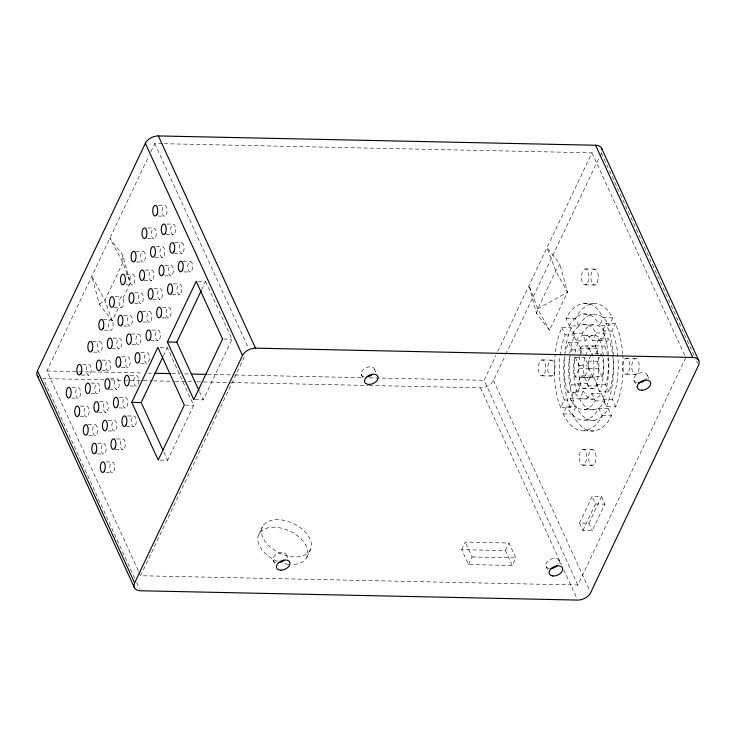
<?xml version="1.0" encoding="UTF-8"?>
<svg xmlns="http://www.w3.org/2000/svg" width="736" height="736" viewBox="0 0 736 736"><rect width="100%" height="100%" fill="white"/><g stroke="black" fill="none" stroke-linecap="round" stroke-linejoin="round"><path stroke-width="0.55" stroke-dasharray="3.68 2.76" d="M575.46 357.494L579.214 365.691L579.177 368.635L575.166 377.08L584.568 377.283L588.579 368.837L588.616 365.893L584.862 357.696L575.46 357.494L574.715 360.668A21.261 9.899 -88.8 0 0 575.101 376.878L575.166 377.08M592.71 356.298L591.808 353.4L601.211 353.602L602.407 357.466A21.261 9.899 -88.8 0 1 602.793 373.667L602.057 376.841L592.655 376.639L588.901 368.451L588.193 361.036L590.907 355.304M602.057 376.841L598.304 368.644L597.595 361.229L599.398 357.411M584.862 357.696L584.117 360.87A21.261 9.899 -88.8 0 0 584.504 377.071L584.568 377.283M592.655 376.639L593.391 373.465A21.261 9.899 -88.8 0 0 593.004 357.264M536.572 313.527L537.768 308.816L555.744 270.912L559.949 264.242L547.023 247.59L555.744 270.912L567.474 292.266L549.525 330.243L536.572 313.527L529.046 285.504L537.768 308.816L549.525 330.243M561.697 327.437L565.092 334.852L562.203 343.721A53.139 24.757 -88.8 0 0 563.022 396.732L564.3 399.988L560.74 407.505L570.142 407.698L573.703 400.182L572.424 396.934A53.139 24.757 -88.8 0 1 571.605 343.924L574.494 335.055L571.099 327.63L561.697 327.437L558.247 337.392A63.774 29.707 -88.8 0 0 555.303 353.013M622.803 354.807A63.774 29.707 -88.8 0 1 619.261 396.943L615.82 406.907L606.418 406.704L603.014 399.28L605.912 390.411A53.139 24.757 -88.8 0 0 605.093 337.401L602.508 330.85L606.114 323.242L615.517 323.444L619.151 333.233A63.774 29.707 -88.8 0 1 622.72 353.712M615.82 406.907L612.426 399.482L615.314 390.614A53.139 24.757 -88.8 0 0 614.496 337.603L611.91 331.053L615.517 323.444M579.894 355.258A31.887 14.858 -88.8 0 1 580.667 352.029L581.366 350.06L577.944 342.58L568.542 342.378L566.656 348.036A42.513 19.808 -88.8 0 0 565.57 353.16M577.944 342.58L576.058 348.238A42.513 19.808 -88.8 0 0 574.623 355.497M612.619 354.899A42.513 19.808 -88.8 0 1 610.852 386.299L608.976 391.957L599.573 391.754L601.45 386.096A42.513 19.808 -88.8 0 0 600.981 343.666L598.938 338.376L608.341 338.578L610.383 343.868A42.513 19.808 -88.8 0 1 612.481 353.85M571.099 327.63L567.649 337.594A63.774 29.707 -88.8 0 0 564.714 353.216M606.418 406.704L609.859 396.741A63.774 29.707 -88.8 0 0 609.748 333.031L606.114 323.242M568.542 342.378L571.964 349.858L571.265 351.826A31.887 14.858 -88.8 0 0 570.492 355.056M599.573 391.754L596.151 384.275L596.85 382.306A31.887 14.858 -88.8 0 0 597.006 350.437L595.369 345.892L598.938 338.376M608.976 391.957L605.553 384.477L606.252 382.508A31.887 14.858 -88.8 0 0 607.853 358.248M138.221 570.51L46.865 370.962L148.893 155.876M150.843 151.754L154.753 143.52L162.785 143.686M112.268 320.868L104.908 300.362L91.816 276.193L99.351 304.216L112.268 320.868L119.462 305.716L119.25 304.879A5.318 2.162 -84.9 0 1 120.032 298.457A5.318 2.162 -84.9 0 1 122.728 297.546L123.142 298.384A5.318 2.475 -88.8 0 1 123.05 305.9A5.318 2.475 -88.8 0 1 119.545 305.964L119.462 305.716M123.032 298.19L130.254 282.964L122.728 254.941L109.802 238.289L122.884 262.458L130.254 282.964M163.337 355.902L167.265 347.604L158.912 347.429M201.664 289.726L205.565 281.511L198.251 281.354M160.301 460.12L167.615 460.276L193.688 405.306L167.265 347.604M194.856 399.685L203.21 399.869L231.987 339.213L205.565 281.511M685.731 357.586L577.834 585.037L140.613 575.736L245.051 355.552M258.833 534.419L262.43 526.838M306.792 557.308L310.39 549.728A26.57 16.312 25.4 0 0 280.554 519.837A26.57 16.312 25.4 0 0 268.281 545.275A26.57 16.312 25.4 0 0 310.39 549.728M577.834 585.037L484.086 380.273L495.816 355.543M497.766 351.431L591.974 152.821L163.935 143.713M369.178 385.48L480.488 387.854A10.626 6.771 -24.6 0 0 493.488 380.466L505.31 355.543M505.807 354.504L599.408 157.173M599.904 156.133L601.376 153.024A10.626 6.771 -24.6 0 0 601.772 152.03M461.702 549.672L465.299 542.092L509.018 543.021L515.835 557.906L512.238 565.496L468.519 564.558L461.702 549.672L505.42 550.602L512.238 565.496M468.519 564.558L472.116 556.977L465.299 542.092M579.674 356.371A31.887 14.858 -88.8 0 0 580.502 383.898L580.906 385.011L577.291 392.628L567.888 392.426L571.504 384.808L571.099 383.695A31.887 14.858 -88.8 0 1 570.271 356.178M585.313 355.7L588.828 348.284L598.23 348.478L595.59 354.044M601.919 340.704L592.517 340.501L596.132 332.893L593.556 329.056A42.513 19.808 -88.8 0 0 573.74 331.586L572.801 333.279L576.224 340.768L585.626 340.961L586.16 340.069A31.887 14.858 -88.8 0 1 601.027 339.268L601.919 340.704L605.535 333.086L602.959 329.259A42.513 19.808 -88.8 0 0 583.142 331.78L582.204 333.482L585.626 340.961M612.748 317.869L603.345 317.667L598.828 310.629A63.774 29.707 -88.8 0 0 569.094 313.15L566.021 318.476L569.397 325.855L578.809 326.057L575.423 318.679L578.496 313.352A63.774 29.707 -88.8 0 1 608.23 310.831L612.748 317.869L609.169 325.422L599.766 325.22L603.594 317.161M598.708 408.278L602.085 415.656L599.021 420.983A63.774 29.707 -88.8 0 1 563.114 413.899L566.757 406.208L576.159 406.41L576.527 407.33A53.139 24.757 -88.8 0 0 606.547 411.35L608.111 408.48L598.708 408.278L597.144 411.148A53.139 24.757 -88.8 0 1 567.125 407.128L566.757 406.208M591.882 393.374L595.314 400.853L594.366 402.555A42.513 19.808 -88.8 0 1 570.372 398.857L573.96 391.018L583.363 391.221L585.893 395.269A31.887 14.858 -88.8 0 0 600.751 394.468L601.284 393.567L591.882 393.374L591.348 394.266A31.887 14.858 -88.8 0 1 576.49 395.066L573.96 391.018M597.816 385.977L588.312 385.922A21.261 9.899 -88.8 0 1 578.432 384.992L577.576 383.401L581.173 375.829L590.576 376.032L592.048 377.559L594.016 377.688L597.715 386.124A21.261 9.899 -88.8 0 1 587.834 385.186L586.978 383.603L590.576 376.032M505.42 550.602L509.018 543.021M563.114 413.899L572.516 414.101L576.159 406.41M601.284 393.567L604.716 401.056L603.768 402.748A42.513 19.808 -88.8 0 1 579.775 399.059L583.363 391.221M599.858 356.463L601.211 353.602M607.54 355.994A31.887 14.858 -88.8 0 0 606.409 350.64L604.771 346.095L608.341 338.578M579.49 523.029L592.075 496.496L601.478 496.699L604.882 504.142L592.296 530.674L582.894 530.481L579.49 523.029L588.892 523.232L592.296 530.674M582.894 530.481L595.479 503.939L592.075 496.496M588.892 523.232L601.478 496.699M569.397 325.855L570.97 322.984A53.139 24.757 -88.8 0 1 595.728 319.341L599.766 325.22M578.809 326.057L580.373 323.187A53.139 24.757 -88.8 0 1 605.13 319.534L609.169 325.422M608.111 408.48L611.487 415.858L608.424 421.185A63.774 29.707 -88.8 0 1 572.516 414.101M576.224 340.768L576.757 339.866A31.887 14.858 -88.8 0 1 591.624 339.066L592.517 340.501M582.075 353.538L579.802 348.211A21.261 9.899 -88.8 0 1 587.374 346.803L588.828 348.284M579.701 348.358L589.205 348.413A21.261 9.899 -88.8 0 1 596.776 346.996L598.23 348.478M99.351 304.216L104.908 300.362L122.884 262.458L122.728 254.941M537.768 308.816L567.474 292.266L559.949 264.242M581.173 375.829L583.924 377.697L594.016 377.688M158.415 205.427L164.68 205.565M158.286 216.053L164.551 216.191M166.943 224.048L173.208 224.176M147.669 227.994L153.944 228.132M165.766 234.646L173.07 234.802M147.54 238.62L153.806 238.758M174.414 242.641L181.728 242.797M156.198 246.615L162.463 246.744M135.737 251.353L143.051 251.51M174.285 253.267L181.599 253.423M155.02 257.214L162.334 257.37M585.276 268.934L594.679 269.128M182.942 261.252L190.256 261.409M136.648 261.998L142.913 262.136M164.717 265.227L170.982 265.365M145.305 269.992L151.57 270.121M183.853 271.906L190.118 272.035M126.15 274.197L132.425 274.335M164.588 275.853L170.853 275.991M585.083 284.869L594.486 285.071M144.127 280.591L151.441 280.747M173.236 283.838L179.51 283.976M126.022 284.832L132.287 284.961M153.824 288.604L160.089 288.742M134.679 292.818L140.944 292.946M172.058 294.446L179.372 294.602M583.942 303.361L593.345 303.554M115.239 296.728L121.688 296.866M152.646 299.212L159.96 299.368M134.541 303.444L140.815 303.572M583.234 314.06L592.636 314.263M162.352 307.225L168.618 307.354M113.97 307.335L121.284 307.492M566.021 318.476L575.423 318.679M142.158 311.411L149.472 311.567M583.584 324.64L592.986 324.834M123.666 315.348L129.932 315.477M162.214 317.851L168.48 317.98M103.472 319.507L110.786 319.663M602.508 330.85L611.91 331.053M143.069 322.055L149.334 322.193M596.132 332.893L605.535 333.086M572.801 333.279L582.204 333.482M584.209 335.202L593.612 335.395M565.092 334.852L574.494 335.055M123.538 325.974L129.803 326.103M151.726 330.05L157.992 330.179M104.383 330.151L110.658 330.289M131.146 333.942L138.46 334.098M595.369 345.892L604.771 346.095M584.844 345.837L594.246 346.04M223.624 339.038L231.987 339.213M113.04 338.137L119.306 338.275M150.549 340.648L157.863 340.805M571.964 349.858L581.366 350.06M92.488 341.449L99.802 341.605M132.057 344.586L138.322 344.724M625.83 358.331L635.232 358.533M111.863 348.744L119.177 348.901M542.119 359.913L551.522 360.116M588.193 361.036L597.595 361.229M140.714 352.572L146.979 352.71M93.398 352.093L99.673 352.231M579.214 365.691L588.616 365.893M121.56 356.758L127.834 356.886M588.901 368.451L598.304 368.644M579.177 368.635L588.579 368.837M102.056 360.088L108.321 360.217M140.576 363.198L146.85 363.336M626.345 374.182L635.757 374.376M82.542 364.44L88.817 364.578M541.926 375.848L551.328 376.05M121.431 367.384L127.696 367.512M583.924 377.697L593.326 377.89M101.927 370.714L108.192 370.843M46.865 370.962L143.262 373.014M147.853 373.115L153.585 373.235M171.948 373.63L179.98 373.796M184.57 373.897L189.161 373.989M207.524 374.385L233.919 374.946M235.069 374.974L363.593 377.706M369.334 377.826L484.086 380.273M577.576 383.401L586.978 383.603M596.151 384.275L605.553 384.477M130.088 375.369L136.353 375.507M571.504 384.808L580.906 385.011M81.365 375.047L88.679 375.204M583.262 388.304L592.664 388.498M110.575 378.7L116.849 378.828M104.089 379.84L43.268 378.543L134.679 578.22M110.97 379.988L152.288 380.871M153.438 380.889L174.092 381.331M175.242 381.358L186.714 381.598M187.864 381.625L195.896 381.791M197.046 381.818L230.322 382.527M231.472 382.554L368.028 385.462M91.071 383.06L97.336 383.189M129.95 385.995L136.224 386.133M71.907 387.449L78.172 387.587M570.317 398.71L579.72 398.903M583.896 398.94L593.299 399.142M603.014 399.28L612.426 399.482M109.406 389.307L116.711 389.454M564.3 399.988L573.703 400.182M595.314 400.853L604.716 401.056M90.933 393.686L97.207 393.815M119.103 397.311L125.368 397.449M71.769 398.075L78.044 398.213M584.522 409.501L593.924 409.704M99.59 401.672L105.855 401.81M185.334 405.131L193.688 405.306M602.085 415.656L611.487 415.858M80.426 406.07L86.692 406.198M118.965 407.937L125.24 408.075M584.872 420.072L594.274 420.274M98.412 412.28L105.726 412.436M127.622 415.932L133.897 416.061M80.298 416.696L86.563 416.824M108.109 420.293L114.384 420.422M584.172 430.781L593.575 430.974M87.906 424.663L95.22 424.81M126.445 426.53L133.759 426.687M107.98 430.919L114.246 431.048M88.817 435.307L95.082 435.436M116.638 438.904L122.903 439.042M583.032 449.264L592.434 449.466M97.474 443.293L103.739 443.431M115.46 449.512L122.774 449.668M97.336 453.919L103.61 454.057M582.829 465.207L592.232 465.4M105.993 461.914L112.268 462.042M105.864 472.54L112.13 472.668M595.479 503.939L604.882 504.142M472.116 556.977L515.835 557.906M601.376 153.024L694.232 355.828M696.624 361.054L697.581 363.142M591.974 152.821L685.253 356.546M647.238 375.047L648.94 378.773M633.917 380.328L636.907 386.842M589.104 348.551L592.425 355.81M584.614 377.485L588.404 385.784M493.488 380.466L589.692 590.594M480.488 387.854L561.375 564.521M563.767 569.747L577.171 599.021M558.946 560.354L561.504 565.938M545.992 566.518L547.694 570.244M374.615 369.444L375.894 372.232M361.192 374.33L363.75 379.914M154.753 143.52L248.501 348.284M286.497 555.192L287.776 557.989M199.438 391.626L203.21 399.869M273.084 560.078L275.209 564.733M163.843 452.033L167.615 460.276M138.699 571.55L140.613 575.736M136.602 582.397L139.472 588.671M577.291 392.628L576.527 390.669A42.513 19.808 -88.8 0 1 574.466 356.574M567.888 392.426L567.125 390.466A42.513 19.808 -88.8 0 1 565.386 354.228M570.142 407.698L567.769 401.304A63.774 29.707 -88.8 0 1 564.356 356.472M560.74 407.505L558.366 401.102A63.774 29.707 -88.8 0 1 555.183 354.09M636.833 382.656A7.176 4.572 -24.6 0 1 634.91 376.446A7.176 4.572 -24.6 0 1 644.322 372.72A7.176 4.572 -24.6 0 1 646.254 378.93M549.341 568.505A7.176 4.572 -24.6 0 1 546.434 562.727A7.176 4.572 -24.6 0 1 555.597 558.366A7.176 4.572 -24.6 0 1 558.504 564.144M363.915 376.795A7.176 4.572 -24.6 0 1 362.075 370.861A7.176 4.572 -24.6 0 1 370.87 366.795A7.176 4.572 -24.6 0 1 374.247 372.02M277.536 561.366A26.57 16.312 25.4 0 1 261.409 531.07A26.57 16.312 25.4 0 1 301.981 539.957A26.57 16.312 25.4 0 1 291.787 564.484M288.668 564.31A26.57 16.312 25.4 0 1 282.173 563.012M275.807 562.543A7.176 4.572 -24.6 0 1 273.958 556.609A7.176 4.572 -24.6 0 1 282.762 552.552A7.176 4.572 -24.6 0 1 286.138 557.768M112.074 320.344L111.421 319.829A5.318 2.475 -88.8 0 0 108.247 325.487A5.318 2.475 -88.8 0 0 111.706 329.765A5.318 2.475 -88.8 0 0 112.516 321.181L112.102 320.408M181.148 293.011A5.318 2.475 -88.8 0 0 180.145 284.142A5.318 2.475 -88.8 0 0 177.036 290.711A5.318 2.475 -88.8 0 0 181.148 293.011M88.338 415.233A5.318 2.475 -88.8 0 0 87.336 406.364A5.318 2.475 -88.8 0 0 84.217 412.933A5.318 2.475 -88.8 0 0 88.338 415.233M183.365 251.832A5.318 2.475 -88.8 0 0 182.372 242.963A5.318 2.475 -88.8 0 0 179.253 249.532A5.318 2.475 -88.8 0 0 183.365 251.832M135.534 425.095A5.318 2.475 -88.8 0 0 134.532 416.236A5.318 2.475 -88.8 0 0 131.413 422.795A5.318 2.475 -88.8 0 0 135.534 425.095M107.502 410.844A5.318 2.475 -88.8 0 0 106.499 401.976A5.318 2.475 -88.8 0 0 103.38 408.544A5.318 2.475 -88.8 0 0 107.502 410.844M164.1 255.778A5.318 2.475 -88.8 0 0 163.098 246.919A5.318 2.475 -88.8 0 0 159.988 253.478A5.318 2.475 -88.8 0 0 164.1 255.778M144.688 260.544A5.318 2.475 -88.8 0 0 143.686 251.675A5.318 2.475 -88.8 0 0 140.576 258.244A5.318 2.475 -88.8 0 0 144.688 260.544M137.991 384.542A5.318 2.475 -88.8 0 0 136.997 375.673A5.318 2.475 -88.8 0 0 133.878 382.242A5.318 2.475 -88.8 0 0 137.991 384.542M142.582 301.99A5.318 2.475 -88.8 0 0 141.588 293.121A5.318 2.475 -88.8 0 0 138.469 299.681A5.318 2.475 -88.8 0 0 142.582 301.99M131.578 324.512A5.318 2.475 -88.8 0 0 130.576 315.643A5.318 2.475 -88.8 0 0 127.457 322.212A5.318 2.475 -88.8 0 0 131.578 324.512M98.974 392.233A5.318 2.475 -88.8 0 0 97.98 383.364A5.318 2.475 -88.8 0 0 94.861 389.924A5.318 2.475 -88.8 0 0 98.974 392.233M170.255 316.388A5.318 2.475 -88.8 0 0 169.252 307.519A5.318 2.475 -88.8 0 0 166.143 314.088A5.318 2.475 -88.8 0 0 170.255 316.388M174.846 233.211A5.318 2.475 -88.8 0 0 173.843 224.351A5.318 2.475 -88.8 0 0 170.734 230.911A5.318 2.475 -88.8 0 0 174.846 233.211M166.327 214.599A5.318 2.475 -88.8 0 0 165.324 205.73A5.318 2.475 -88.8 0 0 162.205 212.299A5.318 2.475 -88.8 0 0 166.327 214.599M155.581 237.167A5.318 2.475 -88.8 0 0 154.578 228.298A5.318 2.475 -88.8 0 0 151.469 234.867A5.318 2.475 -88.8 0 0 155.581 237.167M153.208 279.156A5.318 2.475 -88.8 0 0 152.214 270.296A5.318 2.475 -88.8 0 0 149.095 276.856A5.318 2.475 -88.8 0 0 153.208 279.156M109.968 369.251A5.318 2.475 -88.8 0 0 108.965 360.382A5.318 2.475 -88.8 0 0 105.846 366.951A5.318 2.475 -88.8 0 0 109.968 369.251M101.439 350.64A5.318 2.475 -88.8 0 0 100.436 341.771A5.318 2.475 -88.8 0 0 97.327 348.34A5.318 2.475 -88.8 0 0 101.439 350.64M113.905 471.077A5.318 2.475 -88.8 0 0 112.902 462.217A5.318 2.475 -88.8 0 0 109.793 468.777A5.318 2.475 -88.8 0 0 113.905 471.077M118.487 387.872A5.318 2.475 -88.8 0 0 117.484 379.003A5.318 2.475 -88.8 0 0 114.374 385.563A5.318 2.475 -88.8 0 0 118.487 387.872M116.021 429.456A5.318 2.475 -88.8 0 0 115.018 420.596A5.318 2.475 -88.8 0 0 111.909 427.156A5.318 2.475 -88.8 0 0 116.021 429.456M148.617 361.744A5.318 2.475 -88.8 0 0 147.623 352.875A5.318 2.475 -88.8 0 0 144.504 359.444A5.318 2.475 -88.8 0 0 148.617 361.744M127.006 406.484A5.318 2.475 -88.8 0 0 126.012 397.615A5.318 2.475 -88.8 0 0 122.894 404.184A5.318 2.475 -88.8 0 0 127.006 406.484M151.11 320.602A5.318 2.475 -88.8 0 0 150.107 311.733A5.318 2.475 -88.8 0 0 146.988 318.302A5.318 2.475 -88.8 0 0 151.11 320.602M191.894 270.443A5.318 2.475 -88.8 0 0 190.891 261.574A5.318 2.475 -88.8 0 0 187.781 268.143A5.318 2.475 -88.8 0 0 191.894 270.443M172.62 274.399A5.318 2.475 -88.8 0 0 171.626 265.53A5.318 2.475 -88.8 0 0 168.507 272.099A5.318 2.475 -88.8 0 0 172.62 274.399M79.81 396.621A5.318 2.475 -88.8 0 0 78.816 387.752A5.318 2.475 -88.8 0 0 75.698 394.321A5.318 2.475 -88.8 0 0 79.81 396.621M120.952 347.309A5.318 2.475 -88.8 0 0 119.95 338.44A5.318 2.475 -88.8 0 0 116.831 345.009A5.318 2.475 -88.8 0 0 120.952 347.309M129.472 365.93A5.318 2.475 -88.8 0 0 128.469 357.061A5.318 2.475 -88.8 0 0 125.359 363.621A5.318 2.475 -88.8 0 0 129.472 365.93M124.54 448.077A5.318 2.475 -88.8 0 0 123.547 439.208A5.318 2.475 -88.8 0 0 120.428 445.777A5.318 2.475 -88.8 0 0 124.54 448.077M105.377 452.465A5.318 2.475 -88.8 0 0 104.383 443.596A5.318 2.475 -88.8 0 0 101.264 450.165A5.318 2.475 -88.8 0 0 105.377 452.465M96.858 433.854A5.318 2.475 -88.8 0 0 95.855 424.985A5.318 2.475 -88.8 0 0 92.745 431.544A5.318 2.475 -88.8 0 0 96.858 433.854M140.098 343.132A5.318 2.475 -88.8 0 0 139.095 334.264A5.318 2.475 -88.8 0 0 135.985 340.832A5.318 2.475 -88.8 0 0 140.098 343.132M161.736 297.776A5.318 2.475 -88.8 0 0 160.733 288.908A5.318 2.475 -88.8 0 0 157.614 295.476A5.318 2.475 -88.8 0 0 161.736 297.776M90.454 373.612A5.318 2.475 -88.8 0 0 89.452 364.743A5.318 2.475 -88.8 0 0 86.342 371.312A5.318 2.475 -88.8 0 0 90.454 373.612M134.062 283.369A5.318 2.475 -88.8 0 0 133.06 274.5A5.318 2.475 -88.8 0 0 129.95 281.069A5.318 2.475 -88.8 0 0 134.062 283.369M159.629 339.213A5.318 2.475 -88.8 0 0 158.626 330.354A5.318 2.475 -88.8 0 0 155.517 336.913A5.318 2.475 -88.8 0 0 159.629 339.213M585.488 462.815A7.967 3.717 -88.8 0 0 583.988 449.521A7.967 3.717 -88.8 0 0 579.315 459.365A7.967 3.717 -88.8 0 0 585.488 462.815M544.576 373.465A7.967 3.717 -88.8 0 0 543.076 360.162A7.967 3.717 -88.8 0 0 538.412 370.015A7.967 3.717 -88.8 0 0 544.576 373.465M587.733 282.486A7.967 3.717 -88.8 0 0 586.233 269.183A7.967 3.717 -88.8 0 0 581.569 279.036A7.967 3.717 -88.8 0 0 587.733 282.486M628.894 371.257A7.967 3.717 -88.8 0 0 626.796 358.377A7.967 3.717 -88.8 0 0 622.573 369.122A7.967 3.717 -88.8 0 0 628.894 371.257M553.978 373.667A7.967 3.717 -88.8 0 0 552.478 360.364A7.967 3.717 -88.8 0 0 547.814 370.217A7.967 3.717 -88.8 0 0 553.978 373.667M594.89 463.018A7.967 3.717 -88.8 0 0 593.391 449.714A7.967 3.717 -88.8 0 0 588.717 459.568A7.967 3.717 -88.8 0 0 594.89 463.018M638.296 371.459A7.967 3.717 -88.8 0 0 636.198 358.579A7.967 3.717 -88.8 0 0 631.976 369.325A7.967 3.717 -88.8 0 0 638.296 371.459M597.135 282.688A7.967 3.717 -88.8 0 0 595.636 269.385A7.967 3.717 -88.8 0 0 590.971 279.229A7.967 3.717 -88.8 0 0 597.135 282.688"/><path stroke-width="1.1" d="M38.29 376.86A10.626 6.771 -24.6 0 1 37.462 370.769L145.351 143.318A10.626 6.771 -24.6 0 1 158.35 135.93L595.571 145.24A10.626 6.771 -24.6 0 1 602.039 150.107M131.79 402.371L157.863 347.401L184.285 405.113L158.212 460.074L131.79 402.371L141.192 402.564L162.895 449.972M167.385 341.955L196.162 281.308L222.576 339.011L193.807 399.666L167.385 341.955L176.787 342.157L198.968 390.595M141.192 402.564L162.84 356.932M176.787 342.157L201.176 290.757M134.624 582.976L242.512 355.534A10.626 6.771 -24.6 0 1 255.512 348.146L692.732 357.457A10.626 6.771 -24.6 0 1 698.538 365.231L590.649 592.682A10.626 6.771 -24.6 0 1 577.65 600.07L140.429 590.76A10.626 6.771 -24.6 0 1 134.624 582.976L37.462 370.769M154.735 373.262L170.798 373.603M191.461 374.044L206.374 374.357M601.625 148.368L698.786 360.576M595.571 145.24L692.732 357.457M158.35 135.93L255.512 348.146M145.351 143.318L242.512 355.534M37.214 375.424L134.375 587.632M645.086 380.172A7.176 4.572 -24.6 0 1 638.434 382.803M557.483 565.432A7.176 4.572 -24.6 0 1 551.006 568.523M372.186 374.56A7.176 4.572 -24.6 0 1 367.2 376.86M284.068 560.308A7.176 4.572 -24.6 0 1 279.091 562.617M641.838 390.255A7.176 4.572 -24.6 0 0 650.642 382.499A7.176 4.572 -24.6 0 0 639.474 382.656A7.176 4.572 -24.6 0 0 641.838 390.255M552.754 575.957A7.176 4.572 -24.6 0 0 562.663 568.965A7.176 4.572 -24.6 0 0 552.212 567.732A7.176 4.572 -24.6 0 0 552.754 575.957M368.883 384.45A7.176 4.572 -24.6 0 0 378.019 376.887A7.176 4.572 -24.6 0 0 367.025 376.657A7.176 4.572 -24.6 0 0 368.883 384.45M280.775 570.198A7.176 4.572 -24.6 0 0 289.91 562.635A7.176 4.572 -24.6 0 0 278.916 562.405A7.176 4.572 -24.6 0 0 280.775 570.198M78.936 415.03A5.318 2.475 -88.8 0 0 77.933 406.171A5.318 2.475 -88.8 0 0 74.814 412.73A5.318 2.475 -88.8 0 0 78.936 415.03M95.974 452.263A5.318 2.475 -88.8 0 0 94.981 443.394A5.318 2.475 -88.8 0 0 91.862 449.963A5.318 2.475 -88.8 0 0 95.974 452.263M70.408 396.419A5.318 2.475 -88.8 0 0 69.405 387.55A5.318 2.475 -88.8 0 0 66.295 394.119A5.318 2.475 -88.8 0 0 70.408 396.419M104.503 470.884A5.318 2.475 -88.8 0 0 103.5 462.015A5.318 2.475 -88.8 0 0 100.381 468.584A5.318 2.475 -88.8 0 0 104.503 470.884M106.619 429.263A5.318 2.475 -88.8 0 0 105.616 420.394A5.318 2.475 -88.8 0 0 102.506 426.954A5.318 2.475 -88.8 0 0 106.619 429.263M115.138 447.874A5.318 2.475 -88.8 0 0 114.144 439.006A5.318 2.475 -88.8 0 0 111.026 445.574A5.318 2.475 -88.8 0 0 115.138 447.874M98.1 410.642A5.318 2.475 -88.8 0 0 97.097 401.773A5.318 2.475 -88.8 0 0 93.978 408.342A5.318 2.475 -88.8 0 0 98.1 410.642M89.571 392.03A5.318 2.475 -88.8 0 0 88.568 383.162A5.318 2.475 -88.8 0 0 85.459 389.73A5.318 2.475 -88.8 0 0 89.571 392.03M81.052 373.41A5.318 2.475 -88.8 0 0 80.049 364.55A5.318 2.475 -88.8 0 0 76.94 371.11A5.318 2.475 -88.8 0 0 81.052 373.41M117.604 406.281A5.318 2.475 -88.8 0 0 116.61 397.412A5.318 2.475 -88.8 0 0 113.491 403.981A5.318 2.475 -88.8 0 0 117.604 406.281M126.132 424.902A5.318 2.475 -88.8 0 0 125.129 416.033A5.318 2.475 -88.8 0 0 122.01 422.602A5.318 2.475 -88.8 0 0 126.132 424.902M109.084 387.67A5.318 2.475 -88.8 0 0 108.082 378.801A5.318 2.475 -88.8 0 0 104.972 385.37A5.318 2.475 -88.8 0 0 109.084 387.67M92.037 350.437A5.318 2.475 -88.8 0 0 91.034 341.568A5.318 2.475 -88.8 0 0 87.924 348.137A5.318 2.475 -88.8 0 0 92.037 350.437M100.556 369.058A5.318 2.475 -88.8 0 0 99.562 360.189A5.318 2.475 -88.8 0 0 96.444 366.749A5.318 2.475 -88.8 0 0 100.556 369.058M111.541 347.107A5.318 2.475 -88.8 0 0 110.547 338.238A5.318 2.475 -88.8 0 0 107.428 344.807A5.318 2.475 -88.8 0 0 111.541 347.107M128.588 384.339A5.318 2.475 -88.8 0 0 127.595 375.47A5.318 2.475 -88.8 0 0 124.476 382.039A5.318 2.475 -88.8 0 0 128.588 384.339M120.069 365.728A5.318 2.475 -88.8 0 0 119.066 356.859A5.318 2.475 -88.8 0 0 115.957 363.428A5.318 2.475 -88.8 0 0 120.069 365.728M103.022 328.495A5.318 2.475 -88.8 0 0 102.019 319.626A5.318 2.475 -88.8 0 0 98.909 326.195A5.318 2.475 -88.8 0 0 103.022 328.495M113.648 305.698A5.318 2.475 -88.8 0 0 112.645 296.829A5.318 2.475 -88.8 0 0 109.535 303.398A5.318 2.475 -88.8 0 0 113.648 305.698M122.176 324.318A5.318 2.475 -88.8 0 0 121.173 315.45A5.318 2.475 -88.8 0 0 118.054 322.009A5.318 2.475 -88.8 0 0 122.176 324.318M130.695 342.93A5.318 2.475 -88.8 0 0 129.692 334.061A5.318 2.475 -88.8 0 0 126.583 340.63A5.318 2.475 -88.8 0 0 130.695 342.93M139.214 361.542A5.318 2.475 -88.8 0 0 138.221 352.682A5.318 2.475 -88.8 0 0 135.102 359.242A5.318 2.475 -88.8 0 0 139.214 361.542M124.66 283.167A5.318 2.475 -88.8 0 0 123.657 274.307A5.318 2.475 -88.8 0 0 120.548 280.867A5.318 2.475 -88.8 0 0 124.66 283.167M133.179 301.788A5.318 2.475 -88.8 0 0 132.186 292.919A5.318 2.475 -88.8 0 0 129.067 299.488A5.318 2.475 -88.8 0 0 133.179 301.788M141.708 320.399A5.318 2.475 -88.8 0 0 140.705 311.53A5.318 2.475 -88.8 0 0 137.586 318.099A5.318 2.475 -88.8 0 0 141.708 320.399M150.227 339.02A5.318 2.475 -88.8 0 0 149.224 330.151A5.318 2.475 -88.8 0 0 146.114 336.711A5.318 2.475 -88.8 0 0 150.227 339.02M152.334 297.574A5.318 2.475 -88.8 0 0 151.331 288.705A5.318 2.475 -88.8 0 0 148.212 295.274A5.318 2.475 -88.8 0 0 152.334 297.574M143.805 278.962A5.318 2.475 -88.8 0 0 142.812 270.094A5.318 2.475 -88.8 0 0 139.693 276.662A5.318 2.475 -88.8 0 0 143.805 278.962M135.286 260.342A5.318 2.475 -88.8 0 0 134.283 251.473A5.318 2.475 -88.8 0 0 131.174 258.042A5.318 2.475 -88.8 0 0 135.286 260.342M160.853 316.195A5.318 2.475 -88.8 0 0 159.85 307.326A5.318 2.475 -88.8 0 0 156.74 313.886A5.318 2.475 -88.8 0 0 160.853 316.195M146.179 236.964A5.318 2.475 -88.8 0 0 145.176 228.096A5.318 2.475 -88.8 0 0 142.057 234.664A5.318 2.475 -88.8 0 0 146.179 236.964M163.217 274.197A5.318 2.475 -88.8 0 0 162.224 265.328A5.318 2.475 -88.8 0 0 159.105 271.897A5.318 2.475 -88.8 0 0 163.217 274.197M171.746 292.808A5.318 2.475 -88.8 0 0 170.743 283.949A5.318 2.475 -88.8 0 0 167.633 290.508A5.318 2.475 -88.8 0 0 171.746 292.808M154.698 255.585A5.318 2.475 -88.8 0 0 153.695 246.716A5.318 2.475 -88.8 0 0 150.586 253.276A5.318 2.475 -88.8 0 0 154.698 255.585M173.963 251.629A5.318 2.475 -88.8 0 0 172.969 242.76A5.318 2.475 -88.8 0 0 169.85 249.329A5.318 2.475 -88.8 0 0 173.963 251.629M156.924 214.397A5.318 2.475 -88.8 0 0 155.922 205.528A5.318 2.475 -88.8 0 0 152.803 212.097A5.318 2.475 -88.8 0 0 156.924 214.397M182.491 270.25A5.318 2.475 -88.8 0 0 181.488 261.381A5.318 2.475 -88.8 0 0 178.379 267.941A5.318 2.475 -88.8 0 0 182.491 270.25M165.444 233.018A5.318 2.475 -88.8 0 0 164.441 224.149A5.318 2.475 -88.8 0 0 161.331 230.718A5.318 2.475 -88.8 0 0 165.444 233.018M87.455 433.651A5.318 2.475 -88.8 0 0 86.452 424.782A5.318 2.475 -88.8 0 0 83.343 431.351A5.318 2.475 -88.8 0 0 87.455 433.651"/></g></svg>
